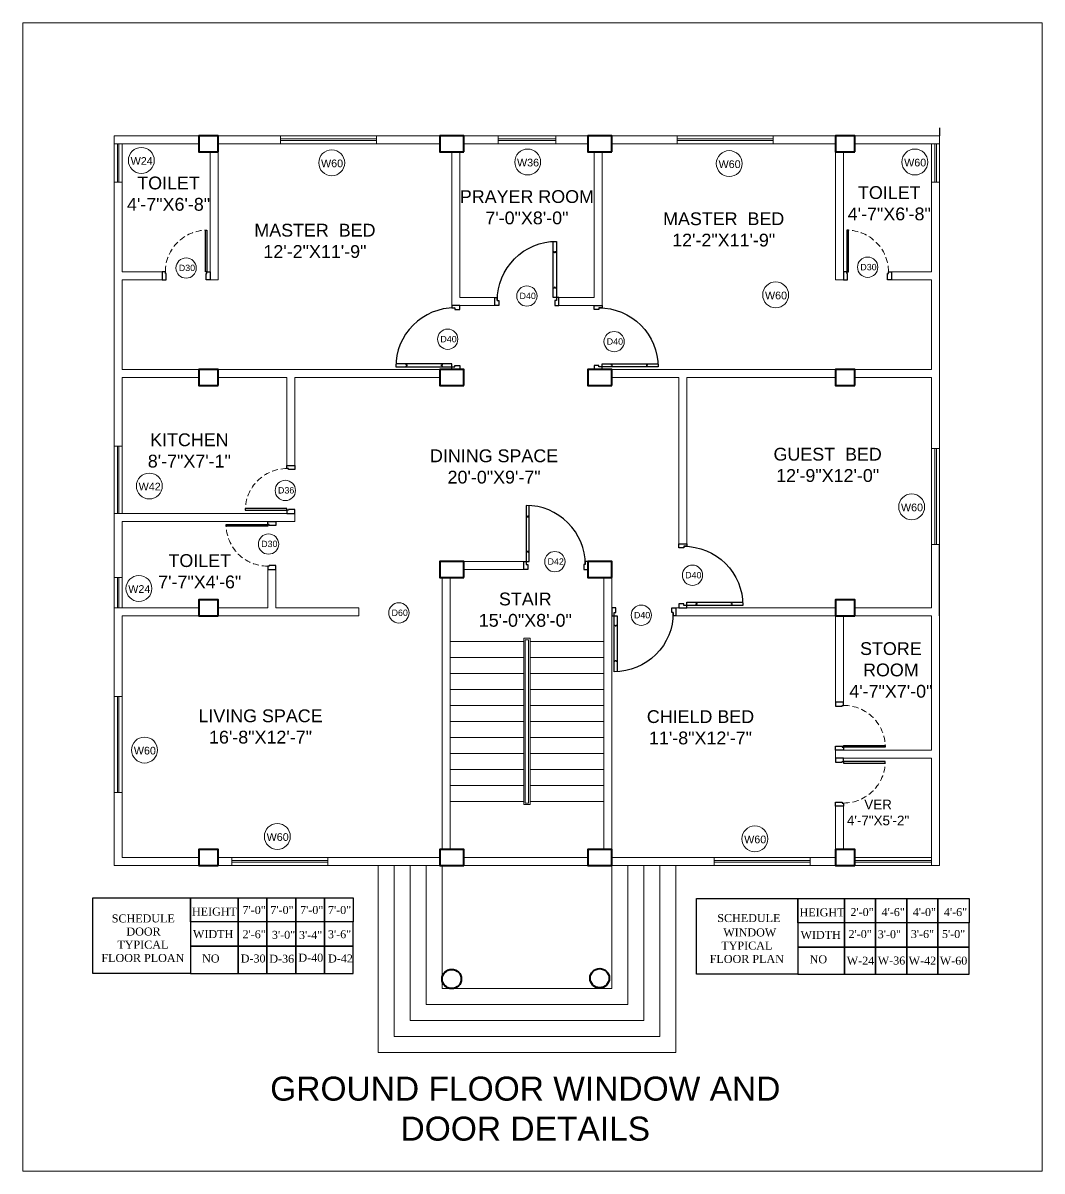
# Model space of a CAD drawing. Header units: inches. Extents: x -163735 to 106394, y -4543 to 35159.
# Drawn here: x -51561 to -50924, y 9961 to 10679 of the extents above; entities that cross this region are included whole.
import ezdxf

# ---------------------------------------------------------------- set-up
doc = ezdxf.new("R2010")
doc.units = ezdxf.units.IN
doc.header["$MEASUREMENT"] = 0
doc.linetypes.add('DASHED2', pattern=[0.375, 0.25, -0.125])
for name, color, linetype, lineweight in [('A-illustr-FURNITURE', 34, 'Continuous', 0), ('COLUM', 1, 'Continuous', 0), ('Text', 34, 'Continuous', 25), ('wall', 7, 'Continuous', 15), ('WALL 1', 5, 'Continuous', 20), ('wall hatch', 7, 'Continuous', 9)]:
    doc.layers.add(name, color=color, linetype=linetype, lineweight=lineweight)
doc.layers.add('door', color=210, linetype='Continuous')
doc.styles.add('PROVA', font='times.ttf')
doc.styles.get("Standard").update_dxf_attribs({"font": 'times.ttf'})
doc.styles.add('style1', font='swissbo.ttf')

# ---------------------------------------------------------------- blocks, each defined once
blk = doc.blocks.new('D540')
at = {"layer": 'door', "linetype": 'Continuous'}
for p, q in [((1.5, 33.4), (2.25, 33.4)), ((2.25, 33.4), (2.25, 32.9)), ((2.25, 32.9), (2.75, 32.9)), ((2.75, 32.9), (2.75, 33.4)), ((2.75, 33.4), (3.5, 33.4)), ((1.5, 10.84), (2.25, 10.84)), ((2.25, 11.34), (2.75, 11.34)), ((2.25, 10.84), (2.25, 11.34)), ((2.75, 11.34), (2.75, 10.84)), ((2.75, 10.84), (3.5, 10.84))]:
    blk.add_line(p, q, dxfattribs=at)
at = {"layer": 'door'}
blk.add_lwpolyline([(38.5, 3, 0.414214), (1.5, 40), (1.5, 5), (3.5, 5), (3.5, 39.95)], format="xyb", dxfattribs=at)
for points in [[(2.5, 3), (2.5, 0), (0, 0), (0, 5), (1.5, 5), (1.5, 3)], [(37.5, 3), (37.5, 0), (40, 0), (40, 5), (38.5, 5), (38.5, 3)]]:
    blk.add_lwpolyline(points, close=True, dxfattribs=at)
blk = doc.blocks.new('Door-26')
at = {"layer": 'door'}
for points in [[(-4, 27.5), (-4, 28), (-5, 28), (-5, 30), (0, 30), (0, 27.5)], [(-5, 3), (-31, 3), (-31, 2), (-5, 2)], [(-4, 2.5), (-4, 2), (-5, 2), (-5, 0), (0, 0), (0, 2.5)]]:
    blk.add_lwpolyline(points, close=True, dxfattribs=at)
at = {"layer": 'door', "linetype": 'DASHED2', "lineweight": 9, "ltscale": 15}
blk.add_arc((-5, 2), 26, 90, 180, dxfattribs=at)

msp = doc.modelspace()

# ---------------------------------------------------------------- linework, layer by layer
at = {"color": 1, "lineweight": 40}
for points in [[(-51438.5, 10598), (-51438.5, 10608), (-51450.5, 10608), (-51450.5, 10598)], [(-51285, 10598), (-51285, 10608), (-51300, 10608), (-51300, 10598)], [(-51192.5, 10598), (-51192.5, 10608), (-51207.5, 10608), (-51207.5, 10598)], [(-51040.5, 10598), (-51040.5, 10608), (-51052.5, 10608), (-51052.5, 10598)], [(-51438.5, 10452), (-51438.5, 10462), (-51450.5, 10462), (-51450.5, 10452)], [(-51285, 10452), (-51285, 10462), (-51300, 10462), (-51300, 10452)], [(-51192.5, 10452), (-51192.5, 10462), (-51207.5, 10462), (-51207.5, 10452)], [(-51040.5, 10452), (-51040.5, 10462), (-51052.5, 10462), (-51052.5, 10452)], [(-51285, 10332), (-51285, 10342), (-51300, 10342), (-51300, 10332)], [(-51192.5, 10332), (-51192.5, 10342), (-51207.5, 10342), (-51207.5, 10332)], [(-51438.5, 10308), (-51438.5, 10318), (-51450.5, 10318), (-51450.5, 10308)], [(-51040.5, 10308), (-51040.5, 10318), (-51052.5, 10318), (-51052.5, 10308)], [(-51438.5, 10152), (-51438.5, 10162), (-51450.5, 10162), (-51450.5, 10152)], [(-51285, 10152), (-51285, 10162), (-51300, 10162), (-51300, 10152)], [(-51192.5, 10152), (-51192.5, 10162), (-51207.5, 10162), (-51207.5, 10152)], [(-51040.5, 10152), (-51040.5, 10162), (-51052.5, 10162), (-51052.5, 10152)]]:
    msp.add_lwpolyline(points, close=True, dxfattribs=at)
for centre in [(-51292.5, 10081), (-51200, 10081.5)]:
    msp.add_circle(centre, 6, dxfattribs=at)
at = {"layer": 'Text'}
for p, q in [((-51426, 10131.81), (-51426, 10084.5)), ((-51047, 10131.31), (-51047, 10084)), ((-51047, 10131.31), (-51047, 10084))]:
    msp.add_line(p, q, dxfattribs=at)
for points in [[(-51455.84, 10131.81), (-51455.84, 10084.5), (-51516.88, 10084.5), (-51516.88, 10131.81)], [(-51455.84, 10116.65), (-51455.84, 10131.81), (-51426, 10131.81), (-51426, 10116.65)], [(-51426, 10116.65), (-51426, 10131.81), (-51408, 10131.81), (-51408, 10116.65)], [(-51408, 10116.65), (-51408, 10131.81), (-51390, 10131.81), (-51390, 10116.65)], [(-51390, 10116.65), (-51390, 10131.81), (-51372, 10131.81), (-51372, 10116.65)], [(-51372, 10116.65), (-51372, 10131.81), (-51354, 10131.81), (-51354, 10116.65)], [(-51076.08, 10131.31), (-51076.08, 10084), (-51139.59, 10084), (-51139.59, 10131.31)], [(-51076.08, 10116.15), (-51076.08, 10131.31), (-51047, 10131.31), (-51047, 10116.15)], [(-51047, 10116.15), (-51047, 10131.31), (-51027.52, 10131.31), (-51027.52, 10116.15)], [(-51027.52, 10116.15), (-51027.52, 10131.31), (-51008.05, 10131.31), (-51008.05, 10116.15)], [(-51008.05, 10116.15), (-51008.05, 10131.31), (-50988.57, 10131.31), (-50988.57, 10116.15)], [(-50988.57, 10116.15), (-50988.57, 10131.31), (-50969.1, 10131.31), (-50969.1, 10116.15)], [(-51455.84, 10116.65), (-51455.84, 10101.49), (-51426, 10101.49), (-51426, 10116.65)], [(-51426, 10116.65), (-51426, 10101.49), (-51408, 10101.49), (-51408, 10116.65)], [(-51408, 10116.65), (-51408, 10101.49), (-51390, 10101.49), (-51390, 10116.65)], [(-51390, 10116.65), (-51390, 10101.49), (-51372, 10101.49), (-51372, 10116.65)], [(-51372, 10116.65), (-51372, 10101.49), (-51354, 10101.49), (-51354, 10116.65)], [(-51076.08, 10116.15), (-51076.08, 10100.99), (-51047, 10100.99), (-51047, 10116.15)], [(-51047, 10116.15), (-51047, 10100.99), (-51027.52, 10100.99), (-51027.52, 10116.15)], [(-51027.52, 10116.15), (-51027.52, 10100.99), (-51008.05, 10100.99), (-51008.05, 10116.15)], [(-51008.05, 10116.15), (-51008.05, 10100.99), (-50988.57, 10100.99), (-50988.57, 10116.15)], [(-50988.57, 10116.15), (-50988.57, 10100.99), (-50969.1, 10100.99), (-50969.1, 10116.15)], [(-51455.84, 10101.49), (-51455.84, 10084.5), (-51426, 10084.5), (-51426, 10101.49)], [(-51426, 10101.49), (-51426, 10084.5), (-51408, 10084.5), (-51408, 10101.49)], [(-51408, 10101.49), (-51408, 10084.5), (-51390, 10084.5), (-51390, 10101.49)], [(-51390, 10101.49), (-51390, 10084.5), (-51372, 10084.5), (-51372, 10101.49)], [(-51372, 10101.49), (-51372, 10084.5), (-51354, 10084.5), (-51354, 10101.49)], [(-51076.08, 10100.99), (-51076.08, 10084), (-51047, 10084), (-51047, 10100.99)], [(-51047, 10100.99), (-51047, 10084), (-51027.52, 10084), (-51027.52, 10100.99)], [(-51027.52, 10100.99), (-51027.52, 10084), (-51008.05, 10084), (-51008.05, 10100.99)], [(-51008.05, 10100.99), (-51008.05, 10084), (-50988.57, 10084), (-50988.57, 10100.99)], [(-50988.57, 10100.99), (-50988.57, 10084), (-50969.1, 10084), (-50969.1, 10100.99)]]:
    msp.add_lwpolyline(points, close=True, dxfattribs=at)
at = {"layer": 'wall', "lineweight": 30}
msp.add_line((-50987.5, 10613), (-50987.5, 10608), dxfattribs=at)
at = {"layer": 'wall'}
for p, q in [((-51503.5, 10608), (-51450.5, 10608)), ((-51503.5, 10608), (-51503.5, 10603)), ((-51399.5, 10608), (-51443.5, 10608)), ((-51399.5, 10603), (-51399.5, 10608)), ((-51263.5, 10608), (-51339.5, 10608)), ((-51339.5, 10603), (-51339.5, 10608)), ((-51263.5, 10603), (-51263.5, 10608)), ((-51151.5, 10608), (-51227.5, 10608)), ((-51227.5, 10603), (-51227.5, 10608)), ((-51151.5, 10603), (-51151.5, 10608)), ((-51035.5, 10608), (-51091.5, 10608)), ((-51091.5, 10603), (-51091.5, 10608)), ((-50987.5, 10608), (-51050.5, 10608)), ((-50987.5, 10608), (-50987.5, 10603)), ((-51503.5, 10603), (-51450.5, 10603)), ((-51443.5, 10598), (-51443.5, 10518)), ((-51399.5, 10603), (-51438.5, 10603)), ((-51438.5, 10603), (-51438.5, 10518)), ((-51300, 10603), (-51339.5, 10603)), ((-51292.5, 10502), (-51292.5, 10598)), ((-51287.5, 10507), (-51287.5, 10598)), ((-51263.5, 10603), (-51285, 10603)), ((-51207.5, 10603), (-51227.5, 10603)), ((-51203.5, 10507), (-51203.5, 10598)), ((-51198.5, 10502), (-51198.5, 10598)), ((-51151.5, 10603), (-51192.5, 10603)), ((-51052.5, 10603), (-51091.5, 10603)), ((-51052.5, 10598), (-51052.5, 10518)), ((-51047.5, 10598), (-51047.5, 10518)), ((-50987.5, 10603), (-51040.5, 10603)), ((-51498.5, 10584), (-51498.5, 10523)), ((-51503.5, 10579), (-51503.5, 10552)), ((-51503.5, 10579), (-51503.5, 10546)), ((-51503.5, 10579), (-51498.5, 10579)), ((-50992.5, 10579), (-50992.5, 10561.69)), ((-50992.5, 10579), (-50992.5, 10523)), ((-50987.5, 10579), (-50992.5, 10579)), ((-50987.5, 10579), (-50987.5, 10546)), ((-51503.5, 10546), (-51503.5, 10462)), ((-51498.5, 10547), (-51498.5, 10546)), ((-50987.5, 10546), (-50987.5, 10462)), ((-51498.5, 10523), (-51473.5, 10523)), ((-51473.5, 10523), (-51473.5, 10518)), ((-51017.5, 10523), (-51017.5, 10518)), ((-50992.5, 10523), (-51017.5, 10523)), ((-51498.5, 10518), (-51498.5, 10462)), ((-51498.5, 10518), (-51473.5, 10518)), ((-51443.5, 10518), (-51438.5, 10518)), ((-51047.5, 10518), (-51052.5, 10518)), ((-50992.5, 10518), (-51017.5, 10518)), ((-50992.5, 10518), (-50992.5, 10462)), ((-51287.5, 10507), (-51265.5, 10507)), ((-51265.5, 10507), (-51265.5, 10502)), ((-51225.5, 10507), (-51203.5, 10507)), ((-51225.5, 10507), (-51225.5, 10502)), ((-51292.5, 10502), (-51265.5, 10502)), ((-51225.5, 10502), (-51198.5, 10502)), ((-51503.5, 10462), (-51503.5, 10409)), ((-51498.5, 10462), (-51450.5, 10462)), ((-51443.5, 10462), (-51293.5, 10462)), ((-51197.5, 10462), (-51047.5, 10462)), ((-51040.5, 10462), (-50992.5, 10462)), ((-50987.5, 10412.5), (-50987.5, 10462)), ((-51498.5, 10457), (-51450.5, 10457)), ((-51498.5, 10457), (-51498.5, 10414)), ((-51438.5, 10457), (-51395.5, 10457)), ((-51395.5, 10457), (-51395.5, 10402)), ((-51390.5, 10457), (-51300, 10457)), ((-51390.5, 10457), (-51390.5, 10402)), ((-51192.5, 10457), (-51150.5, 10457)), ((-51150.5, 10353), (-51150.5, 10457)), ((-51145.5, 10457), (-51124.5, 10457)), ((-51145.5, 10457), (-51052.5, 10457)), ((-51145.5, 10353), (-51145.5, 10457)), ((-51040.5, 10457), (-50992.5, 10457)), ((-50992.5, 10412.5), (-50992.5, 10457)), ((-51503.5, 10414), (-51498.5, 10414)), ((-50992.5, 10412.5), (-50987.5, 10412.5)), ((-51395.5, 10402), (-51390.5, 10402)), ((-51503.5, 10372), (-51390.5, 10372)), ((-51503.5, 10372), (-51503.5, 10332)), ((-51390.5, 10372), (-51390.5, 10367)), ((-51498.5, 10367), (-51443.5, 10367)), ((-51498.5, 10367), (-51498.5, 10332)), ((-51443.5, 10367), (-51390.5, 10367)), ((-50992.5, 10313), (-50992.5, 10352.5)), ((-50992.5, 10352.5), (-50987.5, 10352.5)), ((-50987.5, 10303), (-50987.5, 10352.5)), ((-51298.5, 10342), (-51286.5, 10342)), ((-51298.5, 10342), (-51293.5, 10342)), ((-51285.5, 10342), (-51247.5, 10342)), ((-51192.5, 10162), (-51192.5, 10342)), ((-51503.5, 10332), (-51498.5, 10332)), ((-51407.5, 10337), (-51402.5, 10337)), ((-51407.5, 10337), (-51407.5, 10313)), ((-51402.5, 10337), (-51402.5, 10313)), ((-51298.5, 10162), (-51298.5, 10332)), ((-51293.5, 10162), (-51293.5, 10332)), ((-51285, 10337), (-51246.5, 10337)), ((-51197.5, 10162), (-51197.5, 10332)), ((-50987.5, 10308), (-50987.5, 10332)), ((-51503.5, 10313), (-51450.5, 10313)), ((-51503.5, 10313), (-51503.5, 10257.5)), ((-51438.5, 10313), (-51434.5, 10313)), ((-51438.5, 10313), (-51407.5, 10313)), ((-51438.5, 10313), (-51407.5, 10313)), ((-51402.5, 10313), (-51350.5, 10313)), ((-51402.5, 10313), (-51350.5, 10313)), ((-51350.5, 10308), (-51350.5, 10313)), ((-51152.5, 10313), (-51052.5, 10313)), ((-51152.5, 10313), (-51052.5, 10313)), ((-51152.5, 10308), (-51152.5, 10313)), ((-51040.5, 10313), (-50992.5, 10313)), ((-51498.5, 10308), (-51450.5, 10308)), ((-51498.5, 10308), (-51350.5, 10308)), ((-51498.5, 10308), (-51498.5, 10257.5)), ((-51152.5, 10308), (-51040.5, 10308)), ((-51052.5, 10254), (-51052.5, 10308)), ((-51047.5, 10254), (-51047.5, 10308)), ((-51040.5, 10308), (-50992.5, 10308)), ((-50992.5, 10224), (-50992.5, 10308)), ((-50992.5, 10224), (-50992.5, 10308)), ((-50987.5, 10219), (-50987.5, 10308)), ((-50987.5, 10219), (-50987.5, 10308)), ((-51293.5, 10292), (-51247.5, 10292)), ((-51293.5, 10292), (-51292.5, 10292)), ((-51243.5, 10292), (-51197.5, 10292)), ((-51293.5, 10282), (-51247.5, 10282)), ((-51243.5, 10282), (-51197.5, 10282)), ((-51293.5, 10272), (-51247.5, 10272)), ((-51243.5, 10272), (-51197.5, 10272)), ((-51293.5, 10262), (-51247.5, 10262)), ((-51243.5, 10262), (-51197.5, 10262)), ((-51498.5, 10257.5), (-51503.5, 10257.5)), ((-51293.5, 10252), (-51247.5, 10252)), ((-51243.5, 10252), (-51197.5, 10252)), ((-51293.5, 10242), (-51247.5, 10242)), ((-51243.5, 10242), (-51197.5, 10242)), ((-51293.5, 10232), (-51247.5, 10232)), ((-51243.5, 10232), (-51197.5, 10232)), ((-51293.5, 10222), (-51247.5, 10222)), ((-51243.5, 10222), (-51197.5, 10222)), ((-51052.5, 10224), (-50992.5, 10224)), ((-51052.5, 10219), (-51052.5, 10224)), ((-51052.5, 10219), (-50992.5, 10219)), ((-50992.5, 10219), (-50992.5, 10152)), ((-50987.5, 10219), (-50987.5, 10152)), ((-51293.5, 10212), (-51247.5, 10212)), ((-51243.5, 10212), (-51197.5, 10212)), ((-51498.5, 10197.5), (-51503.5, 10197.5)), ((-51503.5, 10197.5), (-51503.5, 10152)), ((-51498.5, 10197.5), (-51498.5, 10157)), ((-51293.5, 10202), (-51247.5, 10202)), ((-51243.5, 10202), (-51197.5, 10202)), ((-51293.5, 10192), (-51247.5, 10192)), ((-51243.5, 10192), (-51197.5, 10192)), ((-51052.5, 10162), (-51052.5, 10189)), ((-51047.5, 10162), (-51047.5, 10189)), ((-51498.5, 10157), (-51455.5, 10157)), ((-51498.5, 10157), (-51450.5, 10157)), ((-51438.5, 10157), (-51430, 10157)), ((-51438.5, 10157), (-51430, 10157)), ((-51430, 10157), (-51430, 10152)), ((-51370, 10157), (-51300, 10157)), ((-51370, 10157), (-51300, 10157)), ((-51370, 10157), (-51370, 10152)), ((-51285, 10157), (-51207.5, 10157)), ((-51285, 10157), (-51207.5, 10157)), ((-51192.5, 10157), (-51128.5, 10157)), ((-51192.5, 10157), (-51128.5, 10157)), ((-51128.5, 10157), (-51128.5, 10152)), ((-51068.5, 10157), (-51052.5, 10157)), ((-51068.5, 10157), (-51068.5, 10152)), ((-51503.5, 10152), (-51430, 10152)), ((-51370, 10152), (-51128.5, 10152)), ((-51338.5, 10152), (-51338.5, 10035)), ((-51328.5, 10152), (-51328.5, 10045)), ((-51318.5, 10152), (-51318.5, 10055)), ((-51308.5, 10152), (-51308.5, 10065)), ((-51298.5, 10152), (-51298.5, 10075)), ((-51192.5, 10152), (-51192.5, 10075)), ((-51182.5, 10152), (-51182.5, 10075)), ((-51182.5, 10152), (-51182.5, 10065)), ((-51172.5, 10152), (-51172.5, 10075)), ((-51172.5, 10152), (-51172.5, 10055)), ((-51162.5, 10152), (-51162.5, 10045)), ((-51152.5, 10152), (-51152.5, 10035)), ((-51068.5, 10152), (-51040.5, 10152)), ((-50992.5, 10152), (-50987.5, 10152)), ((-51298.5, 10075), (-51192.5, 10075)), ((-51308.5, 10065), (-51182.5, 10065)), ((-51318.5, 10055), (-51172.5, 10055)), ((-51328.5, 10045), (-51162.5, 10045)), ((-51338.5, 10035), (-51152.5, 10035))]:
    msp.add_line(p, q, dxfattribs=at)
at = {"layer": 'wall', "color": 5}
for p, q in [((-51399.5, 10608), (-51339.5, 10608)), ((-51399.5, 10606), (-51339.5, 10606)), ((-51399.5, 10605), (-51339.5, 10605)), ((-51263.5, 10608), (-51227.5, 10608)), ((-51263.5, 10606), (-51227.5, 10606)), ((-51263.5, 10605), (-51227.5, 10605)), ((-51151.5, 10608), (-51091.5, 10608)), ((-51151.5, 10606), (-51091.5, 10606)), ((-51151.5, 10605), (-51091.5, 10605)), ((-51503.5, 10603), (-51503.5, 10579)), ((-51501.5, 10603), (-51501.5, 10579)), ((-51500.5, 10603), (-51500.5, 10579)), ((-51498.5, 10603), (-51498.5, 10579)), ((-51399.5, 10603), (-51339.5, 10603)), ((-51263.5, 10603), (-51227.5, 10603)), ((-51151.5, 10603), (-51091.5, 10603)), ((-50992.5, 10603), (-50992.5, 10579)), ((-50990.5, 10603), (-50990.5, 10579)), ((-50989.5, 10603), (-50989.5, 10579)), ((-50987.5, 10603), (-50987.5, 10579)), ((-51503.5, 10414), (-51503.5, 10372)), ((-51501.5, 10414), (-51501.5, 10372)), ((-51500.5, 10414), (-51500.5, 10372)), ((-51498.5, 10414), (-51498.5, 10372)), ((-50992.5, 10412.5), (-50992.5, 10352.5)), ((-50990.5, 10412.5), (-50990.5, 10352.5)), ((-50989.5, 10412.5), (-50989.5, 10352.5)), ((-50987.5, 10412.5), (-50987.5, 10352.5)), ((-51503.5, 10332), (-51503.5, 10313)), ((-51501.5, 10332), (-51501.5, 10313)), ((-51500.5, 10332), (-51500.5, 10313)), ((-51498.5, 10332), (-51498.5, 10313)), ((-51503.5, 10257.5), (-51503.5, 10197.5)), ((-51501.5, 10257.5), (-51501.5, 10197.5)), ((-51500.5, 10257.5), (-51500.5, 10197.5)), ((-51498.5, 10257.5), (-51498.5, 10197.5)), ((-51430, 10157), (-51370, 10157)), ((-51430, 10155), (-51370, 10155)), ((-51430, 10154), (-51370, 10154)), ((-51128.5, 10157), (-51068.5, 10157)), ((-51128.5, 10155), (-51068.5, 10155)), ((-51128.5, 10154), (-51068.5, 10154)), ((-51430, 10152), (-51370, 10152)), ((-51128.5, 10152), (-51068.5, 10152))]:
    msp.add_line(p, q, dxfattribs=at)
at = {"layer": 'wall', "color": 0, "lineweight": 25, "ltscale": 8}
for q in [(-50987.5, 10352.5), (-50987.5, 10324), (-50987.5, 10324)]:
    msp.add_line((-50987.5, 10308), q, dxfattribs=at)
at = {"layer": 'wall', "color": 4}
for p, q in [((-51040.5, 10157), (-50992.5, 10157)), ((-51040.5, 10157), (-50992.5, 10157)), ((-51040.5, 10155), (-50992.5, 10155)), ((-51040.5, 10155), (-50992.5, 10155)), ((-51040.5, 10154), (-50992.5, 10154)), ((-51040.5, 10152), (-50990.5, 10152))]:
    msp.add_line(p, q, dxfattribs=at)
at = {"layer": 'wall', "lineweight": 13}
msp.add_lwpolyline([(-51560.5, 10678.5), (-50923.5, 10678.5), (-50923.5, 9961), (-51560.5, 9961)], close=True, dxfattribs=at)
at = {"layer": 'wall'}
for centre, radius in [((-51486.5, 10592.6), 8.1), ((-51367.5, 10591.1), 8.1), ((-51245, 10591.6), 8.1), ((-51119, 10590.6), 8.1), ((-51003, 10591.6), 8.1), ((-51458.5, 10525.34), 6.34), ((-51032.5, 10525.84), 6.34), ((-51245.5, 10507.84), 6.34), ((-51090, 10508.55), 8.1), ((-51295, 10480.84), 6.34), ((-51191, 10479.34), 6.34), ((-51481.5, 10389.1), 8.1), ((-51396.5, 10386.34), 6.34), ((-51005, 10376.1), 8.1), ((-51407, 10352.84), 6.34), ((-51228, 10341.84), 6.34), ((-51142, 10333.34), 6.34), ((-51488, 10325.1), 8.1), ((-51325.5, 10309.84), 6.34), ((-51174, 10308.34), 6.34), ((-51484.5, 10224.1), 8.1), ((-51401.5, 10170.1), 8.1), ((-51103, 10168.6), 8.1)]:
    msp.add_circle(centre, radius, dxfattribs=at)
at = {"layer": 'WALL 1', "color": 1, "linetype": 'ByBlock'}
for p, q in [((-51247.5, 10294), (-51247.5, 10190)), ((-51243.5, 10294), (-51247.5, 10294)), ((-51244.5, 10293), (-51246.5, 10293)), ((-51246.5, 10293), (-51246.5, 10191)), ((-51244.5, 10293), (-51244.5, 10191)), ((-51243.5, 10294), (-51243.5, 10190)), ((-51243.5, 10190), (-51247.5, 10190)), ((-51244.5, 10191), (-51246.5, 10191))]:
    msp.add_line(p, q, dxfattribs=at)

# ---------------------------------------------------------------- block references
at = {"layer": 'wall', "xscale": -1}
msp.add_blockref('D540', (-51225.5, 10502), dxfattribs=at)
at = {"layer": 'wall hatch', "color": 3, "lineweight": 25, "ltscale": 8, "xscale": -1}
for name, p, rotation in [('Door-26', (-51443.5, 10518), 90), ('D540', (-51203.5, 10462), 270), ('Door-26', (-51402.5, 10367), 180), ('D540', (-51150.5, 10313), 270), ('D540', (-51192.5, 10313), 180)]:
    msp.add_blockref(name, p, dxfattribs=dict(at, rotation=rotation))
at = {"layer": 'wall hatch', "color": 3, "lineweight": 25, "ltscale": 8}
for name, p, rotation in [('Door-26', (-51047.5, 10518), 270), ('D540', (-51287.5, 10462), 90), ('Door-26', (-51052.5, 10219), 180)]:
    msp.add_blockref(name, p, dxfattribs=dict(at, rotation=rotation))
for name, p in [('Door-26', (-51390.5, 10372)), ('D540', (-51247.5, 10337))]:
    msp.add_blockref(name, p, dxfattribs=at)
at = {"layer": 'wall hatch', "color": 3, "lineweight": 25, "ltscale": 8, "xscale": -1}
msp.add_blockref('Door-26', (-51052.5, 10224), dxfattribs=at)

# ---------------------------------------------------------------- texts
at = {"layer": 'A-illustr-FURNITURE', "color": 0, "linetype": 'ByBlock', "lineweight": 30, "insert": (-51246.5, 10020), "char_height": 15, "width": 374.2343, "attachment_point": 2}
msp.add_mtext('{\\fArial|b0|i0|c0|p34;\\C4;GROUND FLOOR WINDOW AND DOOR DETAILS\\P }', dxfattribs=at)
at = {"layer": 'COLUM', "color": 5, "width": 99.3021}
for s, insert, char_height, attachment_point in [('{\\fArial|b0|i0|c0|p34;\\C4;TOILET\\P4\'-7"X6\'-8"}', (-51469.5, 10582.5), 8, 2), ('{\\fArial|b0|i0|c0|p34;\\C4;TOILET\\P4\'-7"X6\'-8"}', (-51019, 10576.5), 8, 2), ('{\\fArial|b0|i0|c0|p34;\\C4;PRAYER ROOM\\P7\'-0"X8\'-0"}', (-51245.5, 10574), 8, 2), ('{\\fArial|b0|i0|c0|p34;\\C4;MASTER  BED\\P12\'-2"X11\'-9"}', (-51122.5, 10560.14), 8, 2), ('{\\fArial|b0|i0|c0|p34;\\C4;MASTER  BED\\P12\'-2"X11\'-9"}', (-51378, 10553), 8, 2), ('{\\fArial|b0|i0|c0|p34;\\C4;KITCHEN\\P8\'-7"X7\'-1"}', (-51456.5, 10422), 8, 2), ('{\\fArial|b0|i0|c0|p34;\\C4;DINING SPACE\\P20\'-0"X9\'-7"}', (-51266, 10412), 8, 2), ('{\\fArial|b0|i0|c0|p34;\\C4;GUEST  BED\\P12\'-9"X12\'-0"}', (-51057.5, 10413), 8, 2), ('{\\fArial|b0|i0|c0|p34;\\C4;TOILET\\P7\'-7"X4\'-6"}', (-51450, 10346.5), 8, 2), ('{\\fArial|b0|i0|c0|p34;\\C4;STAIR \\P15\'-0"X8\'-0"}', (-51246.5, 10322.5), 8, 2), ('{\\fArial|b0|i0|c0|p34;\\C4;STORE\\PROOM\\P4\'-7"X7\'-0"}', (-51018, 10291.5), 8, 2), ('{\\fArial|b0|i0|c0|p34;\\C4;LIVING SPACE\\P16\'-8"X12\'-7"}', (-51412, 10249.5), 8, 2), ('{\\fArial|b0|i0|c0|p34;\\C4;CHIELD BED\\P11\'-8"X12\'-7"}', (-51137, 10249), 8, 2), ('{\\fArial|b0|i0|c0|p34;\\C4;VER\\P4\'-7"X5\'-2"}', (-51026, 10177), 6, 8)]:
    msp.add_mtext(s, dxfattribs=dict(at, insert=insert, char_height=char_height, attachment_point=attachment_point))
at = {"layer": 'Text', "style": 'PROVA'}
for s, p in [('7\'-0"', (-51423.28, 10121.66)), ('7\'-0"', (-51405.86, 10121.66)), ('7\'-0"', (-51387.28, 10121.66)), ('7\'-0"', (-51369.86, 10121.66)), ('SCHEDULE', (-51126.48, 10116.6)), ('DOOR', (-51495.8, 10108.18)), ('WIDTH', (-51454.21, 10106.59)), ('2\'-6"', (-51423.28, 10106.5)), ('3\'-0"', (-51404.88, 10106.11)), ('3\'-4"', (-51387.96, 10106)), ('3\'-6"', (-51369.86, 10106.5)), ('WINDOW', (-51122.76, 10107.62)), ('WIDTH', (-51074.46, 10106.09)), ('2\'-0"', (-51044.49, 10106.61)), ('3\'-0"', (-51026.21, 10106.5)), ('3\'-6"', (-51005.54, 10106.61)), ('5\'-0"', (-50986.07, 10106.61)), ('NO', (-51448.53, 10091.33)), ('D-30', (-51424.38, 10091.33)), ('D-36', (-51406.51, 10091.18)), ('D-40', (-51388.32, 10091.83)), ('D-42', (-51369.8, 10091.33)), ('NO', (-51068.78, 10090.83)), ('W-24', (-51045.56, 10089.95)), ('W-36', (-51026.19, 10090.06)), ('W-42', (-51006.88, 10089.97)), ('W-60', (-50987.4, 10089.97))]:
    msp.add_text(s, height=5, dxfattribs=at).set_placement(p)
at = {"layer": 'Text', "char_height": 5, "style": 'PROVA'}
for s, insert, width, attachment_point in [('HEIGHT', (-51454.86, 10125.66), 21.9784, 1), ('HEIGHT', (-51075.1, 10125.16), 21.9784, 1), ('2\'-0"', (-51043.27, 10125.34), 14.406, 1), ('4\'-6"', (-51023.8, 10125.34), 14.406, 1), ('4\'-0"', (-51004.32, 10125.34), 14.406, 1), ('4\'-6"', (-50984.84, 10125.34), 14.406, 1), ('SCHEDULE', (-51505.01, 10121.37), 21.9784, 1), ('TYPICAL FLOOR PLOAN', (-51485.55, 10105), 57.6965, 2), ('TYPICAL FLOOR PLAN', (-51108.04, 10104.39), 53.8846, 2)]:
    msp.add_mtext(s, dxfattribs=dict(at, insert=insert, width=width, attachment_point=attachment_point))
at = {"layer": 'wall', "attachment_point": 1, "style": 'style1'}
for s, insert, char_height, width in [('{\\fArial|b0|i0|c0|p34;W24}', (-51493.18, 10594.64), 4.8, 4.3358), ('{\\fArial|b0|i0|c0|p34;W60}', (-51374.18, 10593.14), 4.8, 4.3358), ('{\\fArial|b0|i0|c0|p34;W36}', (-51251.68, 10593.64), 4.8, 4.3358), ('{\\fArial|b0|i0|c0|p34;W60}', (-51125.68, 10592.64), 4.8, 4.3358), ('{\\fArial|b0|i0|c0|p34;W60}', (-51009.68, 10593.64), 4.8, 4.3358), ('{\\fArial|b0|i0|c0|p34;D30}', (-51463.09, 10527.41), 3.978, 3.5933), ('{\\fArial|b0|i0|c0|p34;D30}', (-51037.09, 10527.91), 3.978, 3.5933), ('{\\fArial|b0|i0|c0|p34;D40}', (-51250.09, 10509.91), 3.978, 3.5933), ('{\\fArial|b0|i0|c0|p34;W60}', (-51096.68, 10510.59), 4.8, 4.3358), ('{\\fArial|b0|i0|c0|p34;D40}', (-51299.59, 10482.91), 3.978, 3.5933), ('{\\fArial|b0|i0|c0|p34;D40}', (-51195.59, 10481.41), 3.978, 3.5933), ('{\\fArial|b0|i0|c0|p34;W42}', (-51488.18, 10391.14), 4.8, 4.3358), ('{\\fArial|b0|i0|c0|p34;D36}', (-51401.09, 10388.41), 3.978, 3.5933), ('{\\fArial|b0|i0|c0|p34;W60}', (-51011.68, 10378.14), 4.8, 4.3358), ('{\\fArial|b0|i0|c0|p34;D30}', (-51411.59, 10354.91), 3.978, 3.5933), ('{\\fArial|b0|i0|c0|p34;D42}', (-51232.59, 10343.91), 3.978, 3.5933), ('{\\fArial|b0|i0|c0|p34;D40}', (-51146.59, 10335.41), 3.978, 3.5933), ('{\\fArial|b0|i0|c0|p34;W24}', (-51494.68, 10327.14), 4.8, 4.3358), ('{\\fArial|b0|i0|c0|p34;D60}', (-51330.09, 10311.91), 3.978, 3.5933), ('{\\fArial|b0|i0|c0|p34;D40}', (-51178.59, 10310.41), 3.978, 3.5933), ('{\\fArial|b0|i0|c0|p34;W60}', (-51491.18, 10226.14), 4.8, 4.3358), ('{\\fArial|b0|i0|c0|p34;W60}', (-51408.18, 10172.14), 4.8, 4.3358), ('{\\fArial|b0|i0|c0|p34;W60}', (-51109.68, 10170.64), 4.8, 4.3358)]:
    msp.add_mtext(s, dxfattribs=dict(at, insert=insert, char_height=char_height, width=width))

doc.saveas('drawing.dxf')
